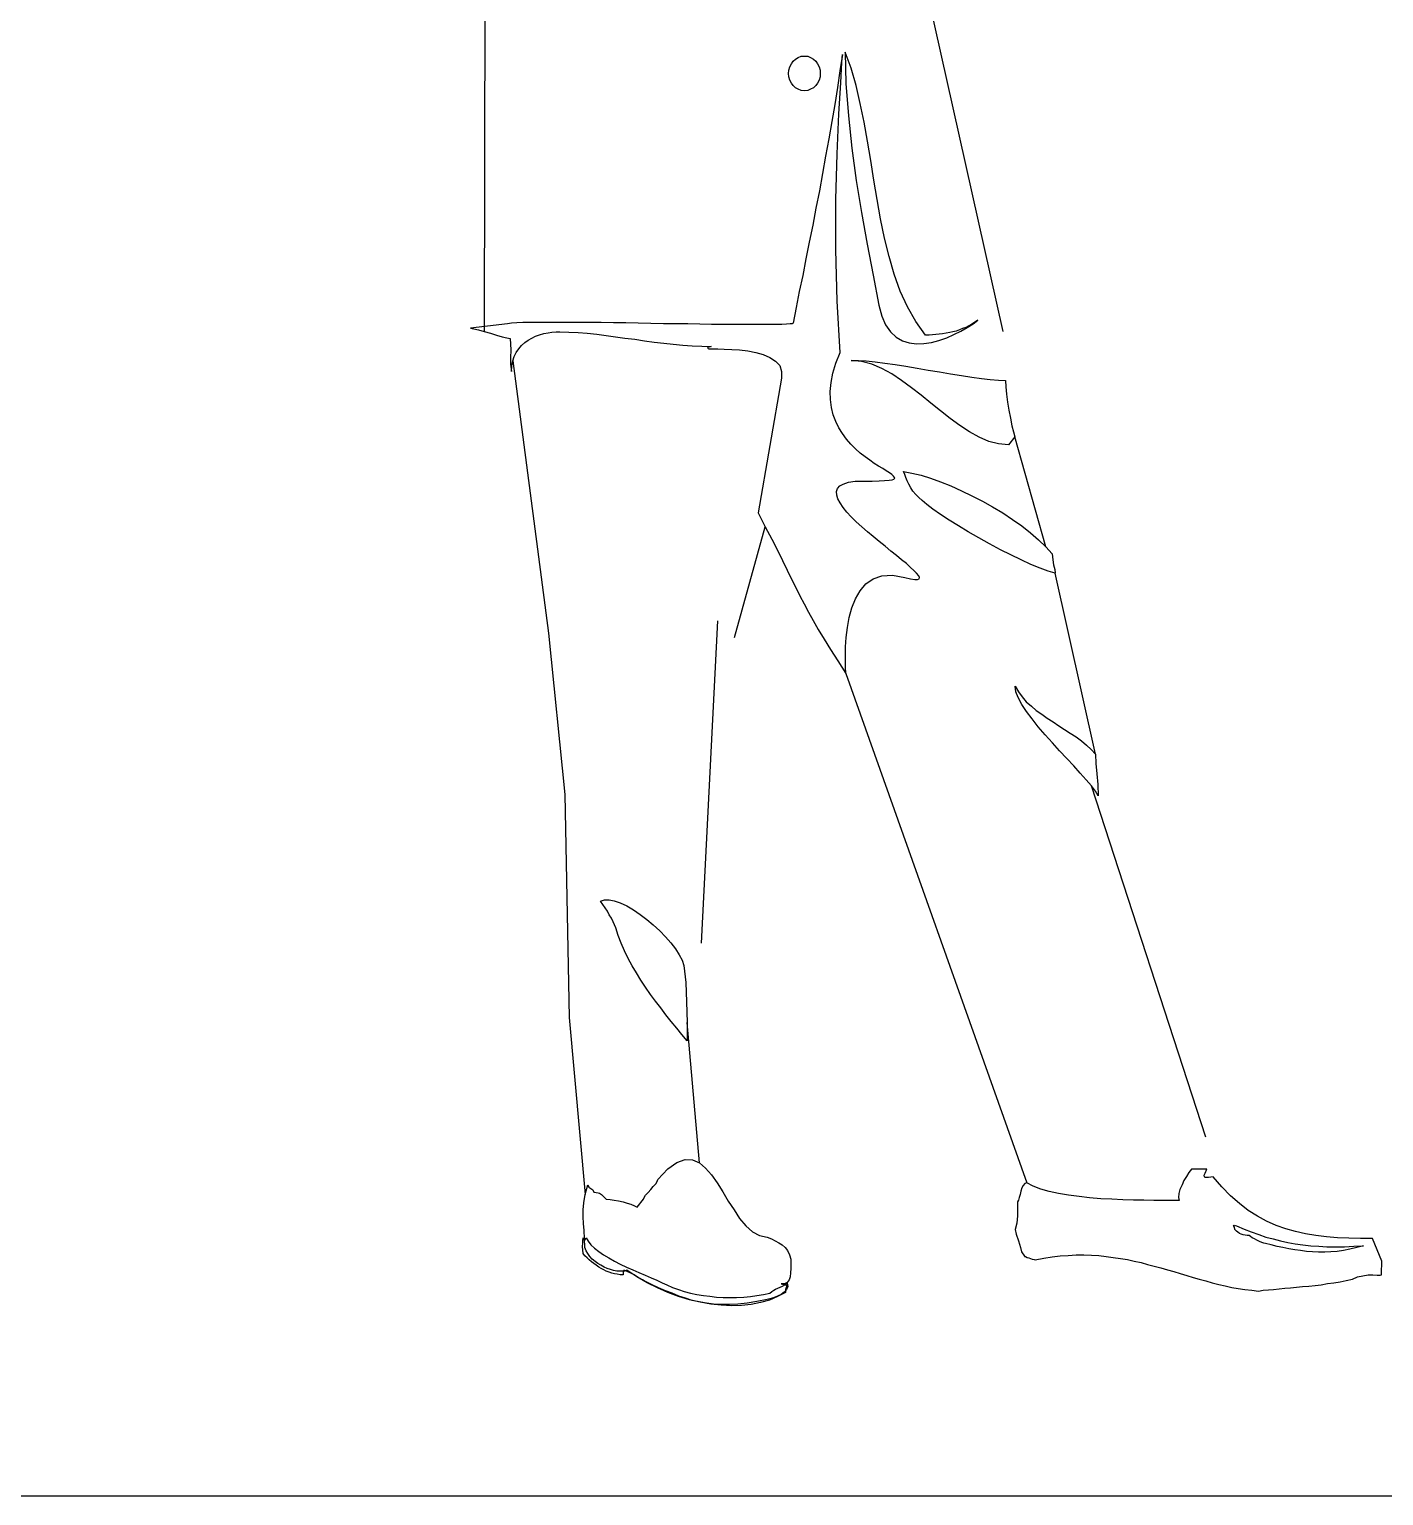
# Model space of a CAD drawing. Extents: x -3257 to 6743, y 13293 to 23293.
# Drawn here: x 2564 to 3700, y 13293 to 14523 of the extents above; entities that cross this region are included whole.
import ezdxf

# ---------------------------------------------------------------- set-up
doc = ezdxf.new("R2010")
doc.units = 0
doc.header["$LTSCALE"] = 1270
doc.header["$MEASUREMENT"] = 0
doc.layers.get('0').update_dxf_attribs({"linetype": 'CONTINUOUS'})

msp = doc.modelspace()

# ---------------------------------------------------------------- linework, layer by layer
at = {"linetype": 'Continuous'}
for p, q in [((3381, 14269.3), (3314.2, 14567.9)), ((2946.3, 14554.8), (2945.7, 14269.4)), ((3253.4, 14490.3), (3248.4, 14503.8)), ((3248.4, 14503.8), (3249.1, 14477.4)), ((3201.2, 14488.8), (3202, 14491.5)), ((3202, 14491.5), (3203.3, 14494)), ((3203.3, 14494), (3204.9, 14496.1)), ((3204.9, 14496.1), (3206.8, 14498)), ((3206.8, 14498), (3209.1, 14499.2)), ((3209.1, 14499.2), (3211.6, 14500.3)), ((3211.6, 14500.3), (3214.3, 14500.5)), ((3214.3, 14500.5), (3217, 14500.3)), ((3217, 14500.3), (3219.5, 14499.2)), ((3219.5, 14499.2), (3221.8, 14498)), ((3221.8, 14498), (3223.7, 14496.1)), ((3223.7, 14496.1), (3225.3, 14494)), ((3225.3, 14494), (3226.6, 14491.5)), ((3226.6, 14491.5), (3227.4, 14488.8)), ((3246.1, 14501.9), (3244.1, 14488.2)), ((3244.7, 14478), (3245.7, 14495.5)), ((3245.7, 14495.5), (3246.1, 14501.9)), ((3201, 14485.9), (3201.2, 14488.8)), ((3201.2, 14483), (3201, 14485.9)), ((3202, 14480.3), (3201.2, 14483)), ((3203.3, 14477.8), (3202, 14480.3)), ((3226.6, 14480.3), (3225.3, 14477.8)), ((3227.4, 14483), (3226.6, 14480.3)), ((3227.4, 14488.8), (3227.6, 14485.9)), ((3227.6, 14485.9), (3227.4, 14483)), ((3244.1, 14488.2), (3242, 14474)), ((3257.6, 14475.7), (3253.4, 14490.3)), ((3204.9, 14475.7), (3203.3, 14477.8)), ((3206.8, 14473.8), (3204.9, 14475.7)), ((3209.1, 14472.6), (3206.8, 14473.8)), ((3211.6, 14471.5), (3209.1, 14472.6)), ((3214.3, 14471.3), (3211.6, 14471.5)), ((3217, 14471.5), (3214.3, 14471.3)), ((3219.5, 14472.6), (3217, 14471.5)), ((3221.8, 14473.8), (3219.5, 14472.6)), ((3223.7, 14475.7), (3221.8, 14473.8)), ((3225.3, 14477.8), (3223.7, 14475.7)), ((3242, 14474), (3239.7, 14459.9)), ((3243.2, 14452), (3244.7, 14478)), ((3249.1, 14477.4), (3251.1, 14450.3)), ((3261.1, 14460.7), (3257.6, 14475.7)), ((3239.7, 14459.9), (3237.2, 14445.5)), ((3264.3, 14445.1), (3261.1, 14460.7)), ((3237.2, 14445.5), (3234.7, 14431.1)), ((3241.8, 14418.6), (3243.2, 14452)), ((3251.1, 14450.3), (3254.1, 14423.2)), ((3267.2, 14429), (3264.3, 14445.1)), ((3234.7, 14431.1), (3232, 14416.6)), ((3269.9, 14412.8), (3267.2, 14429)), ((3240.7, 14380.1), (3241.8, 14418.6)), ((3254.1, 14423.2), (3257.8, 14396.2)), ((3232, 14416.6), (3229.5, 14402)), ((3272.6, 14396.4), (3269.9, 14412.8)), ((3229.5, 14402), (3226.8, 14387.4)), ((3257.8, 14396.2), (3262.2, 14369.3)), ((3275.3, 14380.1), (3272.6, 14396.4)), ((3226.8, 14387.4), (3223.9, 14373)), ((3240.5, 14338.1), (3240.7, 14380.1)), ((3278.2, 14363.9), (3275.3, 14380.1)), ((3223.9, 14373), (3221.2, 14358.7)), ((3262.2, 14369.3), (3267, 14342.8)), ((3221.2, 14358.7), (3218.2, 14344.3)), ((3281.3, 14347.8), (3278.2, 14363.9)), ((3218.2, 14344.3), (3215.5, 14330.4)), ((3267, 14342.8), (3271.8, 14316.8)), ((3285.3, 14332.4), (3281.3, 14347.8)), ((3241.6, 14294.8), (3240.5, 14338.1)), ((3289.6, 14317.5), (3285.3, 14332.4)), ((3215.5, 14330.4), (3212.8, 14316.4)), ((3212.8, 14316.4), (3209.9, 14302.9)), ((3271.8, 14316.8), (3276.7, 14291.4)), ((3294.6, 14303.3), (3289.6, 14317.5)), ((3209.9, 14302.9), (3207.4, 14289.6)), ((3244.3, 14251.7), (3241.6, 14294.8)), ((3300.7, 14290), (3294.6, 14303.3)), ((3207.4, 14289.6), (3204.7, 14276.4)), ((3276.7, 14291.4), (3279.2, 14282.3)), ((3279.2, 14282.3), (3282.4, 14275)), ((3307.8, 14277.7), (3300.7, 14290)), ((2965.3, 14276), (2934.2, 14272.1)), ((2934.2, 14272.1), (2936.9, 14271.7)), ((2936.9, 14271.7), (2940.9, 14270.8)), ((2940.9, 14270.8), (2945.7, 14269.4)), ((2945.7, 14269.4), (2950.9, 14267.9)), ((2968.6, 14276.4), (2965.3, 14276)), ((2973, 14276.6), (2968.6, 14276.4)), ((2978.2, 14276.9), (2973, 14276.6)), ((2984.2, 14276.9), (2978.2, 14276.9)), ((2990.9, 14277.1), (2984.2, 14276.9)), ((2998.4, 14277.1), (2990.9, 14277.1)), ((3006.5, 14277.1), (2998.4, 14277.1)), ((3002.5, 14268.9), (3005.9, 14269.2)), ((3005.9, 14269.2), (3009.2, 14269.2)), ((3015.2, 14277.1), (3006.5, 14277.1)), ((3009.2, 14269.2), (3016.7, 14268.9)), ((3024.4, 14277.1), (3015.2, 14277.1)), ((3034, 14276.9), (3024.4, 14277.1)), ((3043.8, 14276.9), (3034, 14276.9)), ((3054, 14276.6), (3043.8, 14276.9)), ((3064.4, 14276.6), (3054, 14276.6)), ((3074.8, 14276.4), (3064.4, 14276.6)), ((3085.4, 14276.2), (3074.8, 14276.4)), ((3096, 14276), (3085.4, 14276.2)), ((3106.4, 14275.8), (3096, 14276)), ((3116.6, 14275.8), (3106.4, 14275.8)), ((3126.6, 14275.6), (3116.6, 14275.8)), ((3136.4, 14275.4), (3126.6, 14275.6)), ((3145.8, 14275.4), (3136.4, 14275.4)), ((3154.9, 14275.2), (3145.8, 14275.4)), ((3163.3, 14275.2), (3154.9, 14275.2)), ((3171.2, 14275.2), (3163.3, 14275.2)), ((3178.5, 14275.2), (3171.2, 14275.2)), ((3184.9, 14275.2), (3178.5, 14275.2)), ((3190.6, 14275.2), (3184.9, 14275.2)), ((3195.3, 14275.4), (3190.6, 14275.2)), ((3199.3, 14275.6), (3195.3, 14275.4)), ((3202.2, 14275.8), (3199.3, 14275.6)), ((3204.1, 14276), (3202.2, 14275.8)), ((3204.7, 14276.4), (3204.1, 14276)), ((3282.4, 14275), (3286.5, 14269.2)), ((3286.5, 14269.2), (3291.3, 14264.8)), ((3315.9, 14266.4), (3307.8, 14277.7)), ((3338.8, 14269.2), (3336.1, 14268.5)), ((3341.5, 14269.8), (3338.8, 14269.2)), ((3339.6, 14266.9), (3345.4, 14269.8)), ((3344.4, 14270.8), (3341.5, 14269.8)), ((3346.9, 14271.9), (3344.4, 14270.8)), ((3345.4, 14269.8), (3350.7, 14272.9)), ((3349.6, 14272.9), (3346.9, 14271.9)), ((3352.3, 14274.2), (3349.6, 14272.9)), ((3350.7, 14272.9), (3355.7, 14275.8)), ((3354.8, 14275.6), (3352.3, 14274.2)), ((3357.3, 14277.3), (3354.8, 14275.6)), ((3355.7, 14275.8), (3359.8, 14278.9)), ((3359.8, 14278.9), (3357.3, 14277.3)), ((2950.9, 14267.9), (2955.9, 14266.4)), ((2955.9, 14266.4), (2960.7, 14265)), ((2960.7, 14265), (2964.6, 14264.2)), ((2964.6, 14264.2), (2967.3, 14263.7)), ((2967.3, 14263.7), (2968, 14254)), ((2974.6, 14255), (2976.9, 14257.7)), ((2976.9, 14257.7), (2979.6, 14260.2)), ((2979.6, 14260.2), (2982.5, 14262.3)), ((2982.5, 14262.3), (2985.7, 14263.9)), ((2985.7, 14263.9), (2988.8, 14265.4)), ((2988.8, 14265.4), (2992.1, 14266.7)), ((2992.1, 14266.7), (2995.7, 14267.7)), ((2995.7, 14267.7), (2999.2, 14268.3)), ((2999.2, 14268.3), (3002.5, 14268.9)), ((3016.7, 14268.9), (3024.4, 14268.5)), ((3024.4, 14268.5), (3032.1, 14267.9)), ((3032.1, 14267.9), (3040, 14267.1)), ((3040, 14267.1), (3047.9, 14266)), ((3047.9, 14266), (3055.8, 14265)), ((3055.8, 14265), (3063.7, 14263.9)), ((3063.7, 14263.9), (3071.9, 14262.9)), ((3071.9, 14262.9), (3080, 14261.7)), ((3080, 14261.7), (3088.1, 14260.6)), ((3088.1, 14260.6), (3096.2, 14259.6)), ((3096.2, 14259.6), (3104.1, 14258.7)), ((3104.1, 14258.7), (3112.3, 14257.9)), ((3112.3, 14257.9), (3120.2, 14257.3)), ((3120.2, 14257.3), (3128.1, 14257.1)), ((3128.1, 14257.1), (3136, 14256.9)), ((3136, 14256.9), (3133.3, 14256)), ((3291.3, 14264.8), (3296.5, 14261.7)), ((3296.5, 14261.7), (3302.1, 14259.8)), ((3302.1, 14259.8), (3308.2, 14259.2)), ((3308.2, 14259.2), (3314.4, 14259.4)), ((3314.4, 14259.4), (3320.9, 14260.2)), ((3318.8, 14266.4), (3315.9, 14266.4)), ((3321.7, 14266.7), (3318.8, 14266.4)), ((3320.9, 14260.2), (3327.1, 14261.9)), ((3324.6, 14266.9), (3321.7, 14266.7)), ((3327.3, 14267.1), (3324.6, 14266.9)), ((3327.1, 14261.9), (3333.6, 14264.2)), ((3330.2, 14267.5), (3327.3, 14267.1)), ((3333.2, 14267.9), (3330.2, 14267.5)), ((3336.1, 14268.5), (3333.2, 14267.9)), ((3333.6, 14264.2), (3339.6, 14266.9)), ((2967.8, 14247.3), (2967.6, 14242.1)), ((2968, 14254), (2967.8, 14247.3)), ((2968.8, 14240.6), (2969.6, 14244.8)), ((2969.6, 14244.8), (2970.9, 14248.5)), ((2969.6, 14244.8), (2999.6, 14016.3)), ((2970.9, 14248.5), (2972.5, 14251.9)), ((2972.5, 14251.9), (2974.6, 14255)), ((3133.3, 14256), (3132.9, 14255.4)), ((3132.9, 14255.4), (3134.1, 14255)), ((3134.1, 14255), (3137.2, 14255)), ((3137.2, 14255), (3141.6, 14254.8)), ((3141.6, 14254.8), (3147, 14254.6)), ((3147, 14254.6), (3153.3, 14254.4)), ((3153.3, 14254.4), (3159.9, 14254)), ((3159.9, 14254), (3166.8, 14253.1)), ((3166.8, 14253.1), (3173.5, 14251.9)), ((3173.5, 14251.9), (3179.7, 14250.2)), ((3179.7, 14250.2), (3185.3, 14247.7)), ((3185.3, 14247.7), (3190.1, 14244.6)), ((3190.1, 14244.6), (3193.5, 14240.8)), ((3240.7, 14242.9), (3244.3, 14251.7)), ((3253.6, 14245.2), (3259.5, 14245.2)), ((3262.2, 14244.2), (3253.6, 14245.2)), ((3259.5, 14245.2), (3266.1, 14244.8)), ((3266.1, 14244.8), (3273.6, 14244)), ((2967.6, 14242.1), (2968.6, 14236)), ((2968.6, 14236), (2968.8, 14240.6)), ((3193.5, 14240.8), (3195.1, 14236)), ((3195.1, 14236), (3195.1, 14230.2)), ((3236.6, 14226.7), (3238.2, 14234.4)), ((3238.2, 14234.4), (3240.7, 14242.9)), ((3270.7, 14241.9), (3262.2, 14244.2)), ((3279.2, 14238.3), (3270.7, 14241.9)), ((3273.6, 14244), (3281.7, 14242.9)), ((3287.6, 14233.8), (3279.2, 14238.3)), ((3281.7, 14242.9), (3290.5, 14241.7)), ((3295.7, 14228.3), (3287.6, 14233.8)), ((3290.5, 14241.7), (3299.4, 14240.4)), ((3299.4, 14240.4), (3308.8, 14238.8)), ((3308.8, 14238.8), (3318.2, 14237.1)), ((3318.2, 14237.1), (3327.5, 14235.6)), ((3327.5, 14235.6), (3336.9, 14234)), ((3336.9, 14234), (3345.9, 14232.5)), ((3345.9, 14232.5), (3354.6, 14231)), ((3195.1, 14230.2), (3175.4, 14117.2)), ((3235.9, 14219.2), (3236.6, 14226.7)), ((3304, 14222.3), (3295.7, 14228.3)), ((3312.1, 14216.1), (3304, 14222.3)), ((3354.6, 14231), (3362.7, 14230)), ((3362.7, 14230), (3370.2, 14229.2)), ((3370.2, 14229.2), (3377.1, 14228.6)), ((3377.1, 14228.6), (3382.9, 14228.3)), ((3382.9, 14228.3), (3383.1, 14223.1)), ((3383.1, 14223.1), (3383.8, 14216.9)), ((3236.1, 14212.3), (3235.9, 14219.2)), ((3237, 14205.6), (3236.1, 14212.3)), ((3320.3, 14209.4), (3312.1, 14216.1)), ((3328.4, 14202.9), (3320.3, 14209.4)), ((3383.8, 14216.9), (3384.6, 14210.2)), ((3384.6, 14210.2), (3385.8, 14203.4)), ((3238.4, 14199.6), (3237, 14205.6)), ((3240.5, 14194), (3238.4, 14199.6)), ((3336.5, 14196.5), (3328.4, 14202.9)), ((3344.6, 14190.7), (3336.5, 14196.5)), ((3385.8, 14203.4), (3387.1, 14196.7)), ((3387.1, 14196.7), (3388.3, 14190.4)), ((3243.2, 14188.6), (3240.5, 14194)), ((3246.1, 14183.8), (3243.2, 14188.6)), ((3249.5, 14179.2), (3246.1, 14183.8)), ((3352.7, 14185.2), (3344.6, 14190.7)), ((3360.9, 14180.9), (3352.7, 14185.2)), ((3388.3, 14190.4), (3389.6, 14185.2)), ((3389.6, 14185.2), (3390.8, 14181.1)), ((3253.2, 14175), (3249.5, 14179.2)), ((3257, 14171.1), (3253.2, 14175)), ((3260.9, 14167.5), (3257, 14171.1)), ((3369, 14177.3), (3360.9, 14180.9)), ((3377.1, 14175.2), (3369, 14177.3)), ((3385.4, 14174.4), (3377.1, 14175.2)), ((3390.8, 14181.1), (3385.4, 14174.4)), ((3416.7, 14088.8), (3390.8, 14181.1)), ((3265.1, 14164.4), (3260.9, 14167.5)), ((3269, 14161.5), (3265.1, 14164.4)), ((3272.8, 14158.8), (3269, 14161.5)), ((3276.5, 14156.5), (3272.8, 14158.8)), ((3279.9, 14154.4), (3276.5, 14156.5)), ((3282.8, 14152.6), (3279.9, 14154.4)), ((3285.5, 14150.9), (3282.8, 14152.6)), ((3287.6, 14149.4), (3285.5, 14150.9)), ((3289, 14148.2), (3287.6, 14149.4)), ((3289.9, 14147.1), (3289, 14148.2)), ((3289.4, 14145.7), (3290.1, 14146.3)), ((3290.1, 14146.3), (3289.9, 14147.1)), ((3297.4, 14152.1), (3304.4, 14150.7)), ((3298.4, 14149.6), (3297.4, 14152.1)), ((3299.4, 14147.1), (3298.4, 14149.6)), ((3300.5, 14144.2), (3299.4, 14147.1)), ((3304.4, 14150.7), (3312.1, 14148.8)), ((3312.1, 14148.8), (3320, 14146.3)), ((3320, 14146.3), (3328.4, 14143.2)), ((3241.1, 14135.1), (3242, 14137.8)), ((3241.4, 14132.1), (3241.1, 14135.1)), ((3242, 14137.8), (3243.9, 14139.9)), ((3243.9, 14139.9), (3246.8, 14141.5)), ((3246.8, 14141.5), (3251.1, 14143)), ((3251.1, 14143), (3256.8, 14143.8)), ((3256.8, 14143.8), (3263.8, 14144)), ((3263.8, 14144), (3271.1, 14144)), ((3271.1, 14144), (3276.9, 14144.2)), ((3276.9, 14144.2), (3281.5, 14144.4)), ((3281.5, 14144.4), (3285.3, 14144.6)), ((3285.3, 14144.6), (3287.8, 14145.1)), ((3287.8, 14145.1), (3289.4, 14145.7)), ((3301.9, 14141.3), (3300.5, 14144.2)), ((3303.4, 14138.4), (3301.9, 14141.3)), ((3305.3, 14135.5), (3303.4, 14138.4)), ((3307.6, 14132.8), (3305.3, 14135.5)), ((3328.4, 14143.2), (3337.1, 14139.9)), ((3337.1, 14139.9), (3345.9, 14135.9)), ((3345.9, 14135.9), (3354.6, 14131.7)), ((3242.4, 14129), (3241.4, 14132.1)), ((3244.3, 14125.7), (3242.4, 14129)), ((3246.8, 14121.9), (3244.3, 14125.7)), ((3249.9, 14118), (3246.8, 14121.9)), ((3310.3, 14130.3), (3307.6, 14132.8)), ((3313, 14127.6), (3310.3, 14130.3)), ((3316.9, 14124.2), (3313, 14127.6)), ((3322.1, 14120.3), (3316.9, 14124.2)), ((3354.6, 14131.7), (3363.6, 14127.2)), ((3363.6, 14127.2), (3372.1, 14122.4)), ((3372.1, 14122.4), (3380.6, 14117.2)), ((3175.4, 14117.2), (3181.4, 14105.7)), ((3253.6, 14114), (3249.9, 14118)), ((3257.8, 14109.9), (3253.6, 14114)), ((3262.4, 14105.7), (3257.8, 14109.9)), ((3328.4, 14115.9), (3322.1, 14120.3)), ((3335.7, 14111.3), (3328.4, 14115.9)), ((3343.4, 14106.3), (3335.7, 14111.3)), ((3380.6, 14117.2), (3388.8, 14111.7)), ((3388.8, 14111.7), (3396.7, 14106.3)), ((3155.6, 14012.8), (3181.4, 14105.7)), ((3181.4, 14105.7), (3186.8, 14095.3)), ((3267.2, 14101.5), (3262.4, 14105.7)), ((3272, 14097.4), (3267.2, 14101.5)), ((3276.9, 14093.2), (3272, 14097.4)), ((3351.7, 14101.3), (3343.4, 14106.3)), ((3360.6, 14096.3), (3351.7, 14101.3)), ((3396.7, 14106.3), (3404, 14100.5)), ((3404, 14100.5), (3410.6, 14094.7)), ((3186.8, 14095.3), (3191.6, 14085.9)), ((3191.6, 14085.9), (3196, 14077.2)), ((3281.9, 14089.3), (3276.9, 14093.2)), ((3286.7, 14085.3), (3281.9, 14089.3)), ((3291.5, 14081.6), (3286.7, 14085.3)), ((3369.6, 14091.3), (3360.6, 14096.3)), ((3378.6, 14086.3), (3369.6, 14091.3)), ((3387.5, 14082), (3378.6, 14086.3)), ((3410.6, 14094.7), (3416.7, 14088.8)), ((3416.7, 14088.8), (3422.1, 14082.8)), ((3196, 14077.2), (3199.9, 14069.3)), ((3295.7, 14077.8), (3291.5, 14081.6)), ((3299.8, 14074.7), (3295.7, 14077.8)), ((3303.2, 14071.6), (3299.8, 14074.7)), ((3396, 14077.8), (3387.5, 14082)), ((3404.2, 14074.1), (3396, 14077.8)), ((3411.9, 14070.9), (3404.2, 14074.1)), ((3422.1, 14082.8), (3422.5, 14078)), ((3422.5, 14078), (3423.3, 14073.6)), ((3423.3, 14073.6), (3424.2, 14069.7)), ((3199.9, 14069.3), (3203.5, 14061.8)), ((3203.5, 14061.8), (3207, 14054.7)), ((3265.9, 14057.8), (3272, 14062)), ((3272, 14062), (3279.2, 14064.5)), ((3279.2, 14064.5), (3288.2, 14065.1)), ((3288.2, 14065.1), (3298.4, 14063.2)), ((3298.4, 14063.2), (3303.2, 14062)), ((3306.1, 14068.9), (3303.2, 14071.6)), ((3303.2, 14062), (3306.9, 14061.4)), ((3308.4, 14066.6), (3306.1, 14068.9)), ((3306.9, 14061.4), (3309.2, 14061.4)), ((3310.1, 14064.5), (3308.4, 14066.6)), ((3309.2, 14061.4), (3310.5, 14062)), ((3310.7, 14063), (3310.1, 14064.5)), ((3310.5, 14062), (3310.7, 14063)), ((3418.7, 14068.4), (3411.9, 14070.9)), ((3424.6, 14066.8), (3418.7, 14068.4)), ((3424.2, 14069.7), (3424.6, 14066.8)), ((3458.3, 13914.8), (3424.6, 14066.8)), ((3207, 14054.7), (3210.5, 14047.8)), ((3210.5, 14047.8), (3214.1, 14041)), ((3257, 14045.1), (3260.9, 14052)), ((3260.9, 14052), (3265.9, 14057.8)), ((3214.1, 14041), (3217.6, 14034.1)), ((3251.8, 14029.5), (3254.1, 14037.6)), ((3254.1, 14037.6), (3257, 14045.1)), ((3127.9, 13756.4), (3141.7, 14026.7)), ((3217.6, 14034.1), (3221.6, 14027)), ((3221.6, 14027), (3225.9, 14019.5)), ((3250.3, 14021), (3251.8, 14029.5)), ((2999.6, 14016.3), (3013.4, 13881.1)), ((3225.9, 14019.5), (3230.7, 14011.4)), ((3230.7, 14011.4), (3236.1, 14002.6)), ((3248.8, 14004.9), (3249.3, 14012.8)), ((3249.3, 14012.8), (3250.3, 14021)), ((3236.1, 14002.6), (3242.2, 13993.1)), ((3248.6, 13997.9), (3248.8, 14004.9)), ((3242.2, 13993.1), (3249.1, 13982.5)), ((3248.8, 13991.6), (3248.6, 13997.9)), ((3248.8, 13986.8), (3248.8, 13991.6)), ((3249.1, 13983.7), (3248.8, 13986.8)), ((3249.1, 13982.5), (3249.1, 13983.7)), ((3249.1, 13982.5), (3400.8, 13555.2)), ((3391.7, 13967.3), (3391, 13971.8)), ((3391, 13971.8), (3393.8, 13967.3)), ((3393.5, 13962.3), (3391.7, 13967.3)), ((3396.7, 13956.6), (3393.5, 13962.3)), ((3393.8, 13967.3), (3396.9, 13962.9)), ((3396.9, 13962.9), (3400.4, 13958.9)), ((3400.6, 13950.6), (3396.7, 13956.6)), ((3400.4, 13958.9), (3404.6, 13955.2)), ((3405.2, 13944.4), (3400.6, 13950.6)), ((3404.6, 13955.2), (3408.7, 13951.6)), ((3408.7, 13951.6), (3413.3, 13948.3)), ((3410.4, 13937.7), (3405.2, 13944.4)), ((3416.2, 13931.2), (3410.4, 13937.7)), ((3413.3, 13948.3), (3417.9, 13945)), ((3417.9, 13945), (3422.9, 13941.9)), ((3422.9, 13941.9), (3427.7, 13938.7)), ((3427.7, 13938.7), (3432.5, 13935.6)), ((3422.3, 13924.4), (3416.2, 13931.2)), ((3432.5, 13935.6), (3437.3, 13932.5)), ((3437.3, 13932.5), (3442.1, 13929.4)), ((3442.1, 13929.4), (3446.6, 13926)), ((3446.6, 13926), (3450.8, 13922.5)), ((3428.3, 13917.7), (3422.3, 13924.4)), ((3434.4, 13911.2), (3428.3, 13917.7)), ((3450.8, 13922.5), (3454.8, 13918.7)), ((3454.8, 13918.7), (3458.3, 13914.8)), ((3458.3, 13914.8), (3458.7, 13907.1)), ((3440.2, 13905), (3434.4, 13911.2)), ((3445.6, 13899), (3440.2, 13905)), ((3458.7, 13907.1), (3459.5, 13898.3)), ((3450.6, 13893.3), (3445.6, 13899)), ((3455, 13888.3), (3450.6, 13893.3)), ((3550.9, 13593.5), (3455, 13888.3)), ((3458.3, 13883.8), (3455, 13888.3)), ((3459.5, 13898.3), (3460.4, 13889.4)), ((3460.4, 13889.4), (3460.8, 13880)), ((3013.4, 13881.1), (3016.9, 13694)), ((3460.8, 13880), (3458.3, 13883.8)), ((3043.1, 13791.5), (3046.5, 13792.8)), ((3045.2, 13788.8), (3043.1, 13791.5)), ((3046.5, 13792.8), (3050.4, 13792.8)), ((3050.4, 13792.8), (3054.8, 13791.9)), ((3054.8, 13791.9), (3059.8, 13790.1)), ((3059.8, 13790.1), (3065.2, 13787.6)), ((3047.1, 13786.1), (3045.2, 13788.8)), ((3049, 13783.2), (3047.1, 13786.1)), ((3050.6, 13780.1), (3049, 13783.2)), ((3052.3, 13777.2), (3050.6, 13780.1)), ((3053.8, 13774.2), (3052.3, 13777.2)), ((3065.2, 13787.6), (3070.8, 13784.2)), ((3070.8, 13784.2), (3076.4, 13780.5)), ((3076.4, 13780.5), (3082.1, 13776.3)), ((3055, 13771.7), (3053.8, 13774.2)), ((3056, 13769.2), (3055, 13771.7)), ((3058.1, 13762.8), (3056, 13769.2)), ((3082.1, 13776.3), (3087.5, 13771.7)), ((3087.5, 13771.7), (3092.9, 13766.7)), ((3092.9, 13766.7), (3097.7, 13761.7)), ((3060.6, 13756.3), (3058.1, 13762.8)), ((3063.3, 13749.9), (3060.6, 13756.3)), ((3097.7, 13761.7), (3102.3, 13756.5)), ((3102.3, 13756.5), (3106, 13751.5)), ((3066.5, 13743.6), (3063.3, 13749.9)), ((3069.8, 13737.4), (3066.5, 13743.6)), ((3106, 13751.5), (3109.3, 13746.5)), ((3109.3, 13746.5), (3111.6, 13742)), ((3111.6, 13742), (3113.1, 13737.6)), ((3073.3, 13731.3), (3069.8, 13737.4)), ((3077.1, 13725.3), (3073.3, 13731.3)), ((3113.1, 13737.6), (3114.8, 13723.4)), ((3081, 13719.3), (3077.1, 13725.3)), ((3085.2, 13713.4), (3081, 13719.3)), ((3114.8, 13723.4), (3115.4, 13707)), ((3089.4, 13707.6), (3085.2, 13713.4)), ((3093.7, 13702), (3089.4, 13707.6)), ((3115.4, 13707), (3115.8, 13689.9)), ((3016.9, 13694), (3030.4, 13545.4)), ((3098.1, 13696.2), (3093.7, 13702)), ((3102.5, 13690.7), (3098.1, 13696.2)), ((3107.1, 13685.1), (3102.5, 13690.7)), ((3111.4, 13679.7), (3107.1, 13685.1)), ((3115.8, 13674.3), (3111.4, 13679.7)), ((3115.8, 13689.9), (3115.8, 13674.3)), ((3126.2, 13572.1), (3115.8, 13689.9)), ((3099.8, 13566.9), (3107.3, 13572.3)), ((3107.3, 13572.3), (3114.1, 13574.8)), ((3114.1, 13574.8), (3120.4, 13574.6)), ((3120.4, 13574.6), (3126.2, 13572.1)), ((3126.2, 13572.1), (3131.4, 13567.7)), ((3089.6, 13554.4), (3090.8, 13556.5)), ((3090.8, 13556.5), (3091.4, 13558.1)), ((3091.4, 13558.1), (3099.8, 13566.9)), ((3131.4, 13567.7), (3136.4, 13562.1)), ((3136.4, 13562.1), (3141.2, 13555.2)), ((3532.6, 13557.1), (3531, 13553.5)), ((3534.7, 13560.6), (3532.6, 13557.1)), ((3536.8, 13563.9), (3534.7, 13560.6)), ((3538.9, 13566.7), (3536.8, 13563.9)), ((3551.8, 13566.7), (3538.9, 13566.7)), ((3549.7, 13561.7), (3550.3, 13563.5)), ((3549.9, 13560.4), (3549.7, 13561.7)), ((3550.5, 13559.8), (3549.9, 13560.4)), ((3550.3, 13563.5), (3551.8, 13566.7)), ((3551.8, 13559.8), (3550.5, 13559.8)), ((3553.2, 13559.8), (3551.8, 13559.8)), ((3555.1, 13560), (3553.2, 13559.8)), ((3557, 13560.2), (3555.1, 13560)), ((3564.3, 13551.9), (3557, 13560.2)), ((3029.2, 13538.5), (3030.4, 13545.4)), ((3030.4, 13545.4), (3032.5, 13553.5)), ((3032.5, 13553.5), (3033.3, 13551.7)), ((3033.3, 13551.7), (3035.2, 13550.6)), ((3035.2, 13550.6), (3036.9, 13549.4)), ((3036.9, 13549.4), (3037.7, 13547.5)), ((3037.7, 13547.5), (3039.6, 13547.3)), ((3039.6, 13547.3), (3041.3, 13546.9)), ((3041.3, 13546.9), (3042.5, 13546.5)), ((3042.5, 13546.5), (3044, 13545.6)), ((3044, 13545.6), (3045, 13544.6)), ((3045, 13544.6), (3046, 13543.5)), ((3046, 13543.5), (3047.1, 13542.5)), ((3079.8, 13542.9), (3081, 13544.8)), ((3081, 13544.8), (3083.1, 13547.1)), ((3083.1, 13547.1), (3085.4, 13549.6)), ((3085.4, 13549.6), (3087.5, 13552.1)), ((3087.5, 13552.1), (3089.6, 13554.4)), ((3141.2, 13555.2), (3145.8, 13547.7)), ((3145.8, 13547.7), (3150.4, 13540)), ((3395.2, 13545.6), (3394.4, 13543.1)), ((3395.8, 13548.3), (3395.2, 13545.6)), ((3396.7, 13551), (3395.8, 13548.3)), ((3397.7, 13553.1), (3396.7, 13551)), ((3399.2, 13554.6), (3397.7, 13553.1)), ((3400.8, 13555.2), (3399.2, 13554.6)), ((3406.2, 13552.5), (3400.8, 13555.2)), ((3412.5, 13550), (3406.2, 13552.5)), ((3419.6, 13548.1), (3412.5, 13550)), ((3427.5, 13546.3), (3419.6, 13548.1)), ((3435.8, 13544.8), (3427.5, 13546.3)), ((3444.6, 13543.8), (3435.8, 13544.8)), ((3453.5, 13542.7), (3444.6, 13543.8)), ((3528.3, 13546.3), (3528, 13543.1)), ((3529.3, 13549.8), (3528.3, 13546.3)), ((3531, 13553.5), (3529.3, 13549.8)), ((3571.6, 13544.4), (3564.3, 13551.9)), ((3579.1, 13537.9), (3571.6, 13544.4)), ((3028.8, 13532.5), (3029.2, 13538.5)), ((3028.8, 13526.7), (3028.8, 13532.5)), ((3047.1, 13542.5), (3048.1, 13541.5)), ((3048.1, 13541.5), (3051.3, 13541.3)), ((3051.3, 13541.3), (3054.6, 13540.8)), ((3054.6, 13540.8), (3058.3, 13540.2)), ((3058.3, 13540.2), (3062.1, 13539.4)), ((3062.1, 13539.4), (3065.6, 13538.3)), ((3065.6, 13538.3), (3068.7, 13537.3)), ((3068.7, 13537.3), (3071.7, 13536.1)), ((3071.7, 13536.1), (3073.9, 13534.8)), ((3073.9, 13534.8), (3079.2, 13541.5)), ((3079.2, 13541.5), (3079.8, 13542.9)), ((3150.4, 13540), (3155.2, 13532.5)), ((3155.2, 13532.5), (3159.9, 13525.4)), ((3393.8, 13540.8), (3392.9, 13539.4)), ((3392.9, 13539.4), (3392.9, 13533.8)), ((3392.9, 13533.8), (3392.9, 13527.7)), ((3394.4, 13543.1), (3393.8, 13540.8)), ((3462.9, 13541.9), (3453.5, 13542.7)), ((3472, 13541.5), (3462.9, 13541.9)), ((3481.4, 13541), (3472, 13541.5)), ((3490.4, 13540.6), (3481.4, 13541)), ((3499.1, 13540.6), (3490.4, 13540.6)), ((3507.4, 13540.4), (3499.1, 13540.6)), ((3515.1, 13540.4), (3507.4, 13540.4)), ((3522.2, 13540.4), (3515.1, 13540.4)), ((3528.5, 13540.4), (3522.2, 13540.4)), ((3528, 13543.1), (3528.5, 13540.4)), ((3586.6, 13532.1), (3579.1, 13537.9)), ((3594.3, 13527.3), (3586.6, 13532.1)), ((3029, 13521.1), (3028.8, 13526.7)), ((3029.4, 13515.2), (3029, 13521.1)), ((3159.9, 13525.4), (3165.1, 13519.2)), ((3165.1, 13519.2), (3170.6, 13514.2)), ((3392.3, 13521.5), (3391, 13516.1)), ((3392.9, 13527.7), (3392.3, 13521.5)), ((3574.3, 13519.4), (3574.7, 13519.8)), ((3574.9, 13518.1), (3574.3, 13519.4)), ((3574.7, 13519.8), (3576.8, 13519.2)), ((3576.8, 13519.2), (3583, 13516.5)), ((3602, 13523.1), (3594.3, 13527.3)), ((3609.9, 13519.6), (3602, 13523.1)), ((3618, 13516.7), (3609.9, 13519.6)), ((3028.4, 13506.7), (3028.6, 13509.2)), ((3028.4, 13504.8), (3028.4, 13506.7)), ((3028.6, 13509.2), (3028.8, 13507.9)), ((3028.8, 13507.9), (3029.4, 13507.1)), ((3029.8, 13508.6), (3029.4, 13515.2)), ((3029.4, 13507.1), (3030.2, 13507.1)), ((3030, 13500.9), (3029.8, 13508.6)), ((3030.2, 13507.1), (3031.3, 13509.2)), ((3031.3, 13509.2), (3032.9, 13506.3)), ((3170.6, 13514.2), (3176.6, 13511.1)), ((3176.6, 13511.1), (3183.1, 13509.8)), ((3183.1, 13509.8), (3186.6, 13508.2)), ((3186.6, 13508.2), (3189.7, 13506.7)), ((3189.7, 13506.7), (3192.8, 13505)), ((3391, 13516.1), (3391.9, 13512.3)), ((3391.9, 13512.3), (3393.8, 13506.7)), ((3393.8, 13506.7), (3395.4, 13501.1)), ((3575.3, 13516.1), (3574.9, 13518.1)), ((3576.6, 13514.8), (3575.3, 13516.1)), ((3577.8, 13513.8), (3576.6, 13514.8)), ((3579.3, 13512.9), (3577.8, 13513.8)), ((3580.7, 13512.3), (3579.3, 13512.9)), ((3582.4, 13511.7), (3580.7, 13512.3)), ((3584.1, 13511.3), (3582.4, 13511.7)), ((3583, 13516.5), (3589, 13514.2)), ((3585.7, 13511.1), (3584.1, 13511.3)), ((3587.4, 13511.1), (3585.7, 13511.1)), ((3588.4, 13510.2), (3587.4, 13511.1)), ((3589.9, 13509.2), (3588.4, 13510.2)), ((3589, 13514.2), (3595.3, 13511.9)), ((3591.8, 13508.2), (3589.9, 13509.2)), ((3593.8, 13507.1), (3591.8, 13508.2)), ((3595.9, 13506.1), (3593.8, 13507.1)), ((3595.3, 13511.9), (3601.3, 13509.8)), ((3601.3, 13509.8), (3607.4, 13508.2)), ((3607.4, 13508.2), (3613.6, 13506.7)), ((3613.6, 13506.7), (3619.7, 13505.2)), ((3626.1, 13514.4), (3618, 13516.7)), ((3634.6, 13512.5), (3626.1, 13514.4)), ((3643.2, 13511.1), (3634.6, 13512.5)), ((3652.1, 13510), (3643.2, 13511.1)), ((3661.3, 13509.2), (3652.1, 13510)), ((3670.9, 13508.8), (3661.3, 13509.2)), ((3680.7, 13508.6), (3670.9, 13508.8)), ((3690.7, 13508.6), (3680.7, 13508.6)), ((3698.6, 13489.6), (3690.7, 13508.6)), ((3028.1, 13501.9), (3028.4, 13504.8)), ((3028.6, 13495.9), (3028.1, 13501.9)), ((3030.2, 13494), (3028.6, 13495.9)), ((3031.1, 13498.2), (3030, 13500.9)), ((3032.5, 13495.9), (3031.1, 13498.2)), ((3034.4, 13493.4), (3032.5, 13495.9)), ((3032.9, 13506.3), (3035.2, 13503.4)), ((3035.2, 13503.4), (3038.3, 13500.4)), ((3038.3, 13500.4), (3041.9, 13497.7)), ((3041.9, 13497.7), (3045.8, 13494.8)), ((3045.8, 13494.8), (3050.2, 13492.3)), ((3192.8, 13505), (3195.5, 13503.2)), ((3195.5, 13503.2), (3198, 13501.1)), ((3198, 13501.1), (3200.1, 13498.4)), ((3200.1, 13498.4), (3201.8, 13495)), ((3201.8, 13495), (3202.8, 13491.1)), ((3395.4, 13501.1), (3396.3, 13497.3)), ((3396.3, 13497.3), (3398.8, 13493.8)), ((3428.9, 13494), (3435.6, 13494.4)), ((3435.6, 13494.4), (3442.3, 13494.8)), ((3442.3, 13494.8), (3448.7, 13494.8)), ((3448.7, 13494.8), (3455, 13494.6)), ((3455, 13494.6), (3461.2, 13494.2)), ((3461.2, 13494.2), (3467.5, 13493.6)), ((3598, 13505.2), (3595.9, 13506.1)), ((3599.7, 13504.6), (3598, 13505.2)), ((3601.1, 13504.4), (3599.7, 13504.6)), ((3605.9, 13503.2), (3601.1, 13504.4)), ((3610.9, 13501.9), (3605.9, 13503.2)), ((3615.7, 13500.9), (3610.9, 13501.9)), ((3620.5, 13499.8), (3615.7, 13500.9)), ((3619.7, 13505.2), (3625.9, 13504.2)), ((3625.5, 13499), (3620.5, 13499.8)), ((3630.5, 13498.4), (3625.5, 13499)), ((3625.9, 13504.2), (3632.4, 13503.2)), ((3635.5, 13497.7), (3630.5, 13498.4)), ((3632.4, 13503.2), (3639, 13502.5)), ((3640.5, 13497.3), (3635.5, 13497.7)), ((3639, 13502.5), (3645.7, 13502.1)), ((3645.5, 13497.1), (3640.5, 13497.3)), ((3650.7, 13497.1), (3645.5, 13497.1)), ((3645.7, 13502.1), (3652.6, 13501.7)), ((3655.9, 13497.3), (3650.7, 13497.1)), ((3652.6, 13501.7), (3659.8, 13501.7)), ((3661.1, 13497.7), (3655.9, 13497.3)), ((3659.8, 13501.7), (3667.3, 13501.7)), ((3666.5, 13498.6), (3661.1, 13497.7)), ((3671.9, 13499.6), (3666.5, 13498.6)), ((3667.3, 13501.7), (3675, 13502.1)), ((3677.5, 13500.9), (3671.9, 13499.6)), ((3675, 13502.1), (3683.2, 13502.5)), ((3683.2, 13502.5), (3677.5, 13500.9)), ((3031.9, 13492.3), (3030.2, 13494)), ((3033.8, 13490.7), (3031.9, 13492.3)), ((3035.6, 13489), (3033.8, 13490.7)), ((3036.3, 13491.3), (3034.4, 13493.4)), ((3037.7, 13487.5), (3035.6, 13489)), ((3038.6, 13489.4), (3036.3, 13491.3)), ((3039.6, 13486.1), (3037.7, 13487.5)), ((3041.1, 13487.5), (3038.6, 13489.4)), ((3041.7, 13484.6), (3039.6, 13486.1)), ((3043.6, 13486.1), (3041.1, 13487.5)), ((3043.8, 13483.4), (3041.7, 13484.6)), ((3046.3, 13484.6), (3043.6, 13486.1)), ((3046, 13482.3), (3043.8, 13483.4)), ((3048.1, 13481.3), (3046, 13482.3)), ((3048.8, 13483.4), (3046.3, 13484.6)), ((3051.5, 13482.5), (3048.8, 13483.4)), ((3050.2, 13492.3), (3055, 13489.6)), ((3054.2, 13481.7), (3051.5, 13482.5)), ((3055, 13489.6), (3059.8, 13487.1)), ((3059.8, 13487.1), (3065, 13484.6)), ((3062.9, 13481.9), (3062.7, 13481.3)), ((3064.4, 13481.5), (3062.9, 13481.9)), ((3065.4, 13481.9), (3063.5, 13481.3)), ((3065, 13484.6), (3070.2, 13482.3)), ((3073.7, 13476.5), (3065.4, 13481.9)), ((3070.2, 13482.3), (3075.4, 13480)), ((3202.8, 13483.4), (3202.6, 13479.8)), ((3202.8, 13491.1), (3202.8, 13487.3)), ((3202.8, 13487.3), (3202.8, 13483.4)), ((3398.8, 13493.8), (3399, 13493.6)), ((3399, 13493.6), (3399.8, 13493.4)), ((3399.8, 13493.4), (3401, 13492.7)), ((3401, 13492.7), (3402.5, 13492.3)), ((3402.5, 13492.3), (3404, 13491.7)), ((3404, 13491.7), (3405.4, 13491.1)), ((3405.4, 13491.1), (3406.9, 13490.9)), ((3406.9, 13490.9), (3407.9, 13490.7)), ((3407.9, 13490.7), (3415, 13492.1)), ((3415, 13492.1), (3422.1, 13493.2)), ((3422.1, 13493.2), (3428.9, 13494)), ((3467.5, 13493.6), (3473.3, 13492.7)), ((3473.3, 13492.7), (3479.3, 13491.9)), ((3479.3, 13491.9), (3485.2, 13490.9)), ((3485.2, 13490.9), (3490.8, 13489.6)), ((3490.8, 13489.6), (3496.6, 13488.4)), ((3496.6, 13488.4), (3502, 13486.9)), ((3502, 13486.9), (3507.6, 13485.5)), ((3507.6, 13485.5), (3513.3, 13484)), ((3513.3, 13484), (3518.7, 13482.3)), ((3518.7, 13482.3), (3524.1, 13480.9)), ((3698.2, 13478.8), (3698.6, 13489.6)), ((3050.4, 13480.3), (3048.1, 13481.3)), ((3052.7, 13479.6), (3050.4, 13480.3)), ((3055, 13479), (3052.7, 13479.6)), ((3056.9, 13481.3), (3054.2, 13481.7)), ((3057.3, 13478.6), (3055, 13479)), ((3059.2, 13481.1), (3056.9, 13481.3)), ((3059.8, 13478.2), (3057.3, 13478.6)), ((3061.5, 13481.1), (3059.2, 13481.1)), ((3062.1, 13478.2), (3059.8, 13478.2)), ((3063.5, 13481.3), (3061.5, 13481.1)), ((3062.3, 13480.7), (3062.1, 13478.2)), ((3062.5, 13481.3), (3062.3, 13480.7)), ((3062.7, 13481.3), (3062.5, 13481.3)), ((3066.2, 13480.7), (3064.4, 13481.5)), ((3068.7, 13479.4), (3066.2, 13480.7)), ((3071.5, 13478), (3068.7, 13479.4)), ((3073.9, 13476.5), (3071.5, 13478)), ((3082.3, 13471.5), (3073.7, 13476.5)), ((3076.4, 13475), (3073.9, 13476.5)), ((3075.4, 13480), (3080.6, 13477.8)), ((3078.3, 13473.8), (3076.4, 13475)), ((3079.8, 13473), (3078.3, 13473.8)), ((3086, 13470), (3079.8, 13473)), ((3080.6, 13477.8), (3085.6, 13475.7)), ((3091, 13467.1), (3082.3, 13471.5)), ((3085.6, 13475.7), (3090.4, 13473.6)), ((3091.9, 13467.3), (3086, 13470)), ((3090.4, 13473.6), (3094.8, 13471.5)), ((3094.8, 13471.5), (3098.9, 13469.6)), ((3098.9, 13469.6), (3103.7, 13467.6)), ((3197.6, 13470.5), (3194.7, 13470.5)), ((3194.7, 13470.5), (3196.8, 13470)), ((3195.8, 13468.6), (3197.8, 13469.6)), ((3196.8, 13470), (3198.3, 13469.8)), ((3199.7, 13471.7), (3197.6, 13470.5)), ((3197.8, 13469.6), (3199.9, 13471.1)), ((3198.3, 13469.8), (3198.9, 13469.6)), ((3198.9, 13469.6), (3199.3, 13469.4)), ((3201.4, 13473.8), (3199.7, 13471.7)), ((3199.9, 13471.1), (3200.3, 13468.4)), ((3202.2, 13476.5), (3201.4, 13473.8)), ((3202.6, 13479.8), (3202.2, 13476.5)), ((3524.1, 13480.9), (3529.5, 13479.2)), ((3529.5, 13479.2), (3534.9, 13477.5)), ((3534.9, 13477.5), (3540.3, 13475.9)), ((3540.3, 13475.9), (3545.5, 13474.4)), ((3545.5, 13474.4), (3550.9, 13473)), ((3550.9, 13473), (3556.4, 13471.5)), ((3556.4, 13471.5), (3561.8, 13470)), ((3561.8, 13470), (3567.2, 13468.8)), ((3642.6, 13469.2), (3647.8, 13469.8)), ((3647.8, 13469.8), (3653, 13470.7)), ((3653, 13470.7), (3658.4, 13471.3)), ((3658.4, 13471.3), (3663.6, 13472.3)), ((3663.6, 13472.3), (3668.8, 13473.4)), ((3668.8, 13473.4), (3674, 13474.4)), ((3674, 13474.4), (3678.2, 13476.3)), ((3678.2, 13476.3), (3682.7, 13477.3)), ((3682.7, 13477.3), (3687.1, 13478)), ((3687.1, 13478), (3691.1, 13478)), ((3691.1, 13478), (3694.6, 13477.8)), ((3694.6, 13477.8), (3697.1, 13477.8)), ((3697.1, 13477.8), (3698.4, 13478)), ((3698.4, 13478), (3698.2, 13478.8)), ((3099.8, 13463.2), (3091, 13467.1)), ((3097.7, 13464.8), (3091.9, 13467.3)), ((3103.3, 13462.6), (3097.7, 13464.8)), ((3108.7, 13459.8), (3099.8, 13463.2)), ((3108.9, 13460.3), (3103.3, 13462.6)), ((3103.7, 13467.6), (3108.5, 13465.9)), ((3108.5, 13465.9), (3113.5, 13464.2)), ((3117.9, 13457.1), (3108.7, 13459.8)), ((3114.6, 13458.4), (3108.9, 13460.3)), ((3113.5, 13464.2), (3118.7, 13462.8)), ((3120.2, 13456.7), (3114.6, 13458.4)), ((3126.8, 13455.1), (3117.9, 13457.1)), ((3118.7, 13462.8), (3124.1, 13461.7)), ((3124.1, 13461.7), (3129.5, 13460.7)), ((3129.5, 13460.7), (3135, 13460.1)), ((3135, 13460.1), (3140.6, 13459.4)), ((3140.6, 13459.4), (3146.2, 13459.2)), ((3146.2, 13459.2), (3151.8, 13459)), ((3151.8, 13459), (3157.4, 13459.2)), ((3157.4, 13459.2), (3163.3, 13459.4)), ((3163.3, 13459.4), (3168.9, 13459.8)), ((3168.9, 13459.8), (3174.3, 13460.7)), ((3174.3, 13460.7), (3179.9, 13461.5)), ((3183.1, 13457.3), (3174.3, 13455.7)), ((3179.9, 13461.5), (3185.3, 13462.6)), ((3185.3, 13458), (3183.1, 13457.3)), ((3191.8, 13459.8), (3184.9, 13456.9)), ((3185.3, 13462.6), (3186.8, 13464)), ((3188.3, 13458.8), (3185.3, 13458)), ((3186.8, 13464), (3188.5, 13465.1)), ((3191.6, 13460.1), (3188.3, 13458.8)), ((3188.5, 13465.1), (3190.1, 13466.1)), ((3190.1, 13466.1), (3192, 13466.9)), ((3194.7, 13461.7), (3191.6, 13460.1)), ((3198.3, 13463.4), (3191.8, 13459.8)), ((3192, 13466.9), (3193.9, 13467.8)), ((3193.9, 13467.8), (3195.8, 13468.6)), ((3197.4, 13463.6), (3194.7, 13461.7)), ((3199.3, 13465.9), (3197.4, 13463.6)), ((3198.5, 13465.9), (3198.3, 13463.4)), ((3198.9, 13467.6), (3198.5, 13465.9)), ((3199.1, 13468.6), (3198.9, 13467.6)), ((3199.3, 13469.4), (3199.1, 13468.6)), ((3200.3, 13468.4), (3199.3, 13465.9)), ((3567.2, 13468.8), (3572.8, 13467.6)), ((3572.8, 13467.6), (3578.2, 13466.5)), ((3578.2, 13466.5), (3583.8, 13465.7)), ((3583.8, 13465.7), (3589.5, 13465.1)), ((3589.5, 13465.1), (3595.1, 13464.4)), ((3595.1, 13464.4), (3599, 13465.1)), ((3599, 13465.1), (3603.4, 13465.5)), ((3603.4, 13465.5), (3607.8, 13465.9)), ((3607.8, 13465.9), (3612.4, 13466.3)), ((3612.4, 13466.3), (3617.2, 13466.9)), ((3617.2, 13466.9), (3621.9, 13467.3)), ((3621.9, 13467.3), (3626.9, 13467.8)), ((3626.9, 13467.8), (3632.1, 13468.2)), ((3632.1, 13468.2), (3637.4, 13468.6)), ((3637.4, 13468.6), (3642.6, 13469.2)), ((3126, 13455.5), (3120.2, 13456.7)), ((3132, 13454.4), (3126, 13455.5)), ((3135.8, 13453.4), (3126.8, 13455.1)), ((3138.1, 13453.6), (3132, 13454.4)), ((3144.5, 13452.6), (3135.8, 13453.4)), ((3144.5, 13453.2), (3138.1, 13453.6)), ((3151.4, 13453.2), (3144.5, 13453.2)), ((3153.3, 13452.1), (3144.5, 13452.6)), ((3158.5, 13453.6), (3151.4, 13453.2)), ((3161.6, 13452.4), (3153.3, 13452.1)), ((3166.2, 13454.4), (3158.5, 13453.6)), ((3169.7, 13453.2), (3161.6, 13452.4)), ((3174.3, 13455.7), (3166.2, 13454.4)), ((3177.4, 13454.9), (3169.7, 13453.2)), ((3184.9, 13456.9), (3177.4, 13454.9))]:
    msp.add_line(p, q, dxfattribs=at)
msp.add_lwpolyline([(6742.9, 23292.8), (-3257.1, 23292.8), (-3257.1, 13292.8), (6742.9, 13292.8)], close=True, dxfattribs=at)

doc.saveas('drawing.dxf')
